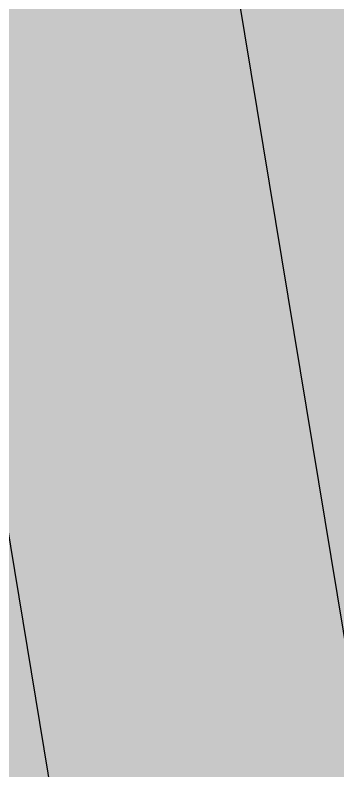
# Model space of a CAD drawing. Header units: millimetres. Extents: x 33240 to 33395, y 51607 to 51720.
# Drawn here: x 33277.903 to 33278.378, y 51682.623 to 51683.737 of the extents above; entities that cross this region are included whole.
import ezdxf

# ---------------------------------------------------------------- set-up
doc = ezdxf.new("R2010")
doc.units = ezdxf.units.MM
doc.header["$LTSCALE"] = 0.3
doc.header["$MEASUREMENT"] = 0
doc.linetypes.add('ACAD_ISO08W100', pattern=[36, 24, -3, 6, -3])
for name, color, linetype in [('00-TRAMES-BAT', 7, 'ACAD_ISO08W100'), ('07-REVT-SOL', 8, 'CONTINUOUS'), ('15-PLAF-TECHN-TEMPORAIRE', 113, 'CONTINUOUS')]:
    doc.layers.add(name, color=color, linetype=linetype)

msp = doc.modelspace()

# ---------------------------------------------------------------- hatches: boundary and pattern name
at = {"layer": '07-REVT-SOL'}
h = msp.add_hatch(dxfattribs=at)
h.set_pattern_fill('CROSS', color=30, style=0)
h.set_pattern_definition([(189.35057367, (57785.36794, 108093.83487), (-0.2060594638, -0.2872968802), [0.125, -0.375]), (279.35057367, (57785.29612, 108093.88639), (0.2872968802, -0.2060594638), [0.125, -0.375])])
edge = h.paths.add_edge_path()
edge.add_line((33283.3783, 51687.0822), (33282.6443, 51691.5402))
edge.add_line((33282.6443, 51691.5402), (33270.1624, 51689.4848))
edge.add_line((33270.1624, 51689.4848), (33272.7213, 51673.9442))
edge.add_line((33272.7213, 51673.9442), (33273.8232, 51674.1256))
edge.add_line((33273.8232, 51674.1256), (33273.4532, 51676.3726))
edge.add_line((33273.4532, 51676.3726), (33279.4392, 51677.3582))
edge.add_line((33279.4392, 51677.3582), (33280.4429, 51671.2631))
edge.add_line((33280.4429, 51671.2631), (33280.6933, 51669.7425))
edge.add_line((33280.6933, 51669.7425), (33287.1828, 51670.8111))
edge.add_arc((33295.4983, 51677.4321), 10.6295, 146.69633, 218.5278, ccw=False)
edge.add_line((33286.6145, 51683.2685), (33287.3226, 51684.3289))
edge.add_line((33287.3226, 51684.3289), (33288.3032, 51685.5277))
edge.add_line((33288.3032, 51685.5277), (33286.1987, 51687.5466))
edge.add_line((33286.1987, 51687.5466), (33283.3783, 51687.0822))

# ---------------------------------------------------------------- linework, layer by layer
at = {"layer": '00-TRAMES-BAT'}
msp.add_line((33285.5336, 51639.4242), (33276.2655, 51695.7092), dxfattribs=at)
at = {"layer": '15-PLAF-TECHN-TEMPORAIRE', "ltscale": 10}
msp.add_lwpolyline([(33279.6689, 51682.4054), (33278.031, 51682.1356), (33277.7613, 51683.7736), (33279.3992, 51684.0433)], close=True, dxfattribs=at)

doc.saveas('drawing.dxf')
